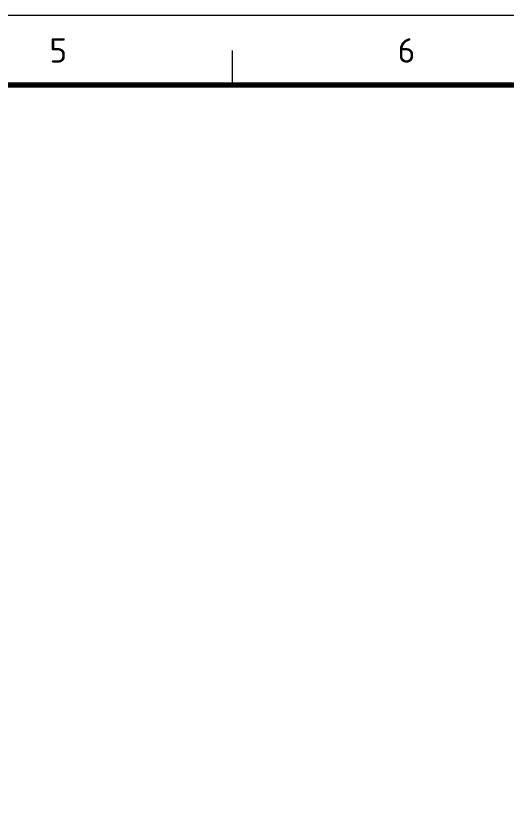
# Model space of a CAD drawing. Header units: millimetres. Extents: x 0 to 2208, y 0 to 420.
# Drawn here: x 695.9 to 766.3, y 307.7 to 420 of the extents above; entities that cross this region are included whole.
import ezdxf
from ezdxf.enums import TextEntityAlignment as Align

# ---------------------------------------------------------------- set-up
doc = ezdxf.new("R2010")
doc.units = ezdxf.units.MM
for name, color, linetype, lineweight in [('06-TEXTO', 7, 'CONTINUOUS', 25), ('07-RECUADRO', 7, 'CONTINUOUS', 70), ('08-FINA', 5, 'CONTINUOUS', 18)]:
    doc.layers.add(name, color=color, linetype=linetype, lineweight=lineweight)
doc.styles.add('ISO3098', font='isocpeur.ttf')

msp = doc.modelspace()

# ---------------------------------------------------------------- linework, layer by layer
at = {"layer": '07-RECUADRO'}
msp.add_lwpolyline([(505, 10), (1064, 10), (1064, 410), (505, 410)], close=True, dxfattribs=at)
at = {"layer": '08-FINA'}
msp.add_line((727, 410), (727, 415), dxfattribs=at)
msp.add_lwpolyline([(480, 0), (1074, 0), (1074, 420), (480, 420)], close=True, dxfattribs=at)

# ---------------------------------------------------------------- texts
at = {"layer": '06-TEXTO', "style": 'ISO3098'}
for s, p in [('5', (702, 415)), ('6', (752, 415))]:
    msp.add_text(s, height=3.5, dxfattribs=at).set_placement(p, align=Align.MIDDLE_CENTER)

doc.saveas('drawing.dxf')
